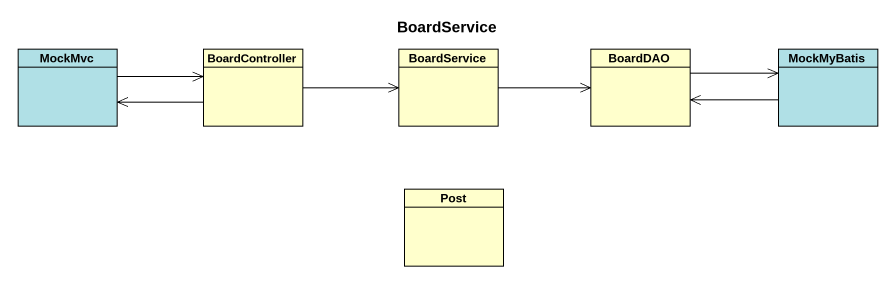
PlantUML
@startuml
title BoardService
hide circle
hide empty members
class MockMvc #B0E0E6
class BoardController
class BoardService
class BoardDAO
class MockMyBatis #B0E0E6
class Post
MockMvc -right-> BoardController
BoardController -left-> MockMvc
BoardController -right-> BoardService
BoardService -right-> BoardDAO
BoardDAO -right-> MockMyBatis
MockMyBatis -left-> BoardDAO
@enduml
